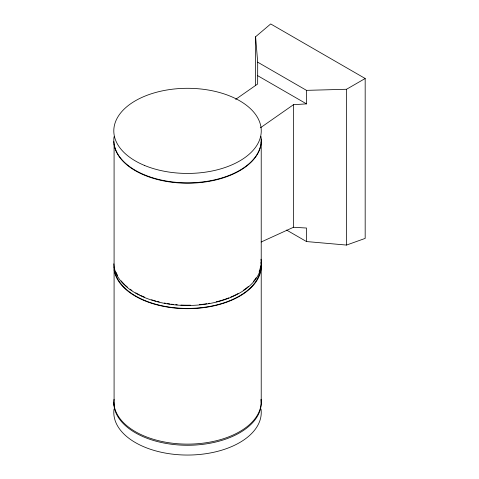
<?xml version="1.0" encoding="UTF-8"?>
<svg xmlns="http://www.w3.org/2000/svg" width="479" height="479" viewBox="0 0 479 479"><rect width="100%" height="100%" fill="white"/><g stroke="black" fill="none" stroke-linecap="round" stroke-linejoin="round"><path stroke-width="0.72" d="M286.592 230.058L306.506 241.554L346.533 245.068L365.178 238.398L365.178 78.502L270.695 23.95L255.594 36.763L257.69 62.174L257.66 83.993L235.668 99.363M260.51 127.737L293.501 104.685L306.506 103.877L306.506 90.357L257.69 62.174M306.506 90.357L346.533 89.268L365.178 78.502M261.145 242.015L293.501 227.262L306.506 228.034L306.506 241.554M257.69 75.694L306.506 103.877M346.533 89.268L346.533 245.068M293.501 104.685L293.501 227.262M261.223 141.886L261.223 264.157M261.223 267.354L261.223 402.797M255.594 36.763L255.594 85.22M114.086 144.359L114.086 266.629M114.086 269.827L114.086 405.27M260.935 136.335A73.724 42.565 0 0 1 187.822 182.834A73.724 42.565 0 0 1 114.068 136.677M261.199 139.066A73.724 42.565 0 0 1 261.109 143.293M260.917 144.7A73.724 42.565 0 0 1 184.786 183.182A73.724 42.565 0 0 1 113.822 141.539M260.971 259.211A73.724 42.565 0 0 1 191.516 305.422A73.724 42.565 0 0 1 113.822 263.815M260.331 267.665A73.263 42.296 0 0 1 259.133 271.874M256.127 277.766A73.263 42.296 0 0 1 253.463 281.365M248.254 286.586A73.263 42.296 0 0 1 243.536 290.19M238.063 293.549A73.263 42.296 0 0 1 230.8 297.052M228.83 297.86A73.263 42.296 0 0 1 216.197 301.848M209.694 303.237A73.263 42.296 0 0 1 208.215 303.5M206.724 303.74A73.263 42.296 0 0 1 199.294 304.668M190.474 305.183A73.263 42.296 0 0 1 180.912 305.045M177.248 304.8A73.263 42.296 0 0 1 175.781 304.674M173.596 304.446A73.263 42.296 0 0 1 171.416 304.183M169.979 303.985A73.263 42.296 0 0 1 167.135 303.548M165.734 303.303A73.263 42.296 0 0 1 164.279 303.033M159.232 301.938A73.263 42.296 0 0 1 157.106 301.399M155.711 301.022A73.263 42.296 0 0 1 151.609 299.788M144.718 297.243A73.263 42.296 0 0 1 140.7 295.447M139.407 294.819A73.263 42.296 0 0 1 135.725 292.831M131.935 290.466A73.263 42.296 0 0 1 130.144 289.22M127.36 287.053A73.263 42.296 0 0 1 125.312 285.256M124.833 284.801A73.263 42.296 0 0 1 121.181 280.862M117.583 275.503A73.263 42.296 0 0 1 116.056 272.222M260.792 265.743A73.263 42.296 0 0 1 188.81 308.41A73.263 42.296 0 0 1 114.289 267.222M261.199 399.977A73.724 42.565 0 0 1 189.672 444.105A73.724 42.565 0 0 1 113.822 402.45M260.971 262.408A73.724 42.565 0 0 1 191.516 308.62A73.724 42.565 0 0 1 113.822 267.013M261.013 409.078A73.724 42.565 0 0 1 187.505 455.05A73.724 42.565 0 0 1 114.044 409.048M261.013 399.294A73.724 42.565 0 0 1 187.505 445.272A73.724 42.565 0 0 1 114.044 399.27M144.436 165.405A73.724 42.565 0 0 0 260.881 135.144A73.724 42.565 0 0 0 157.274 92.052A73.724 42.565 0 0 0 144.436 165.405"/></g></svg>
